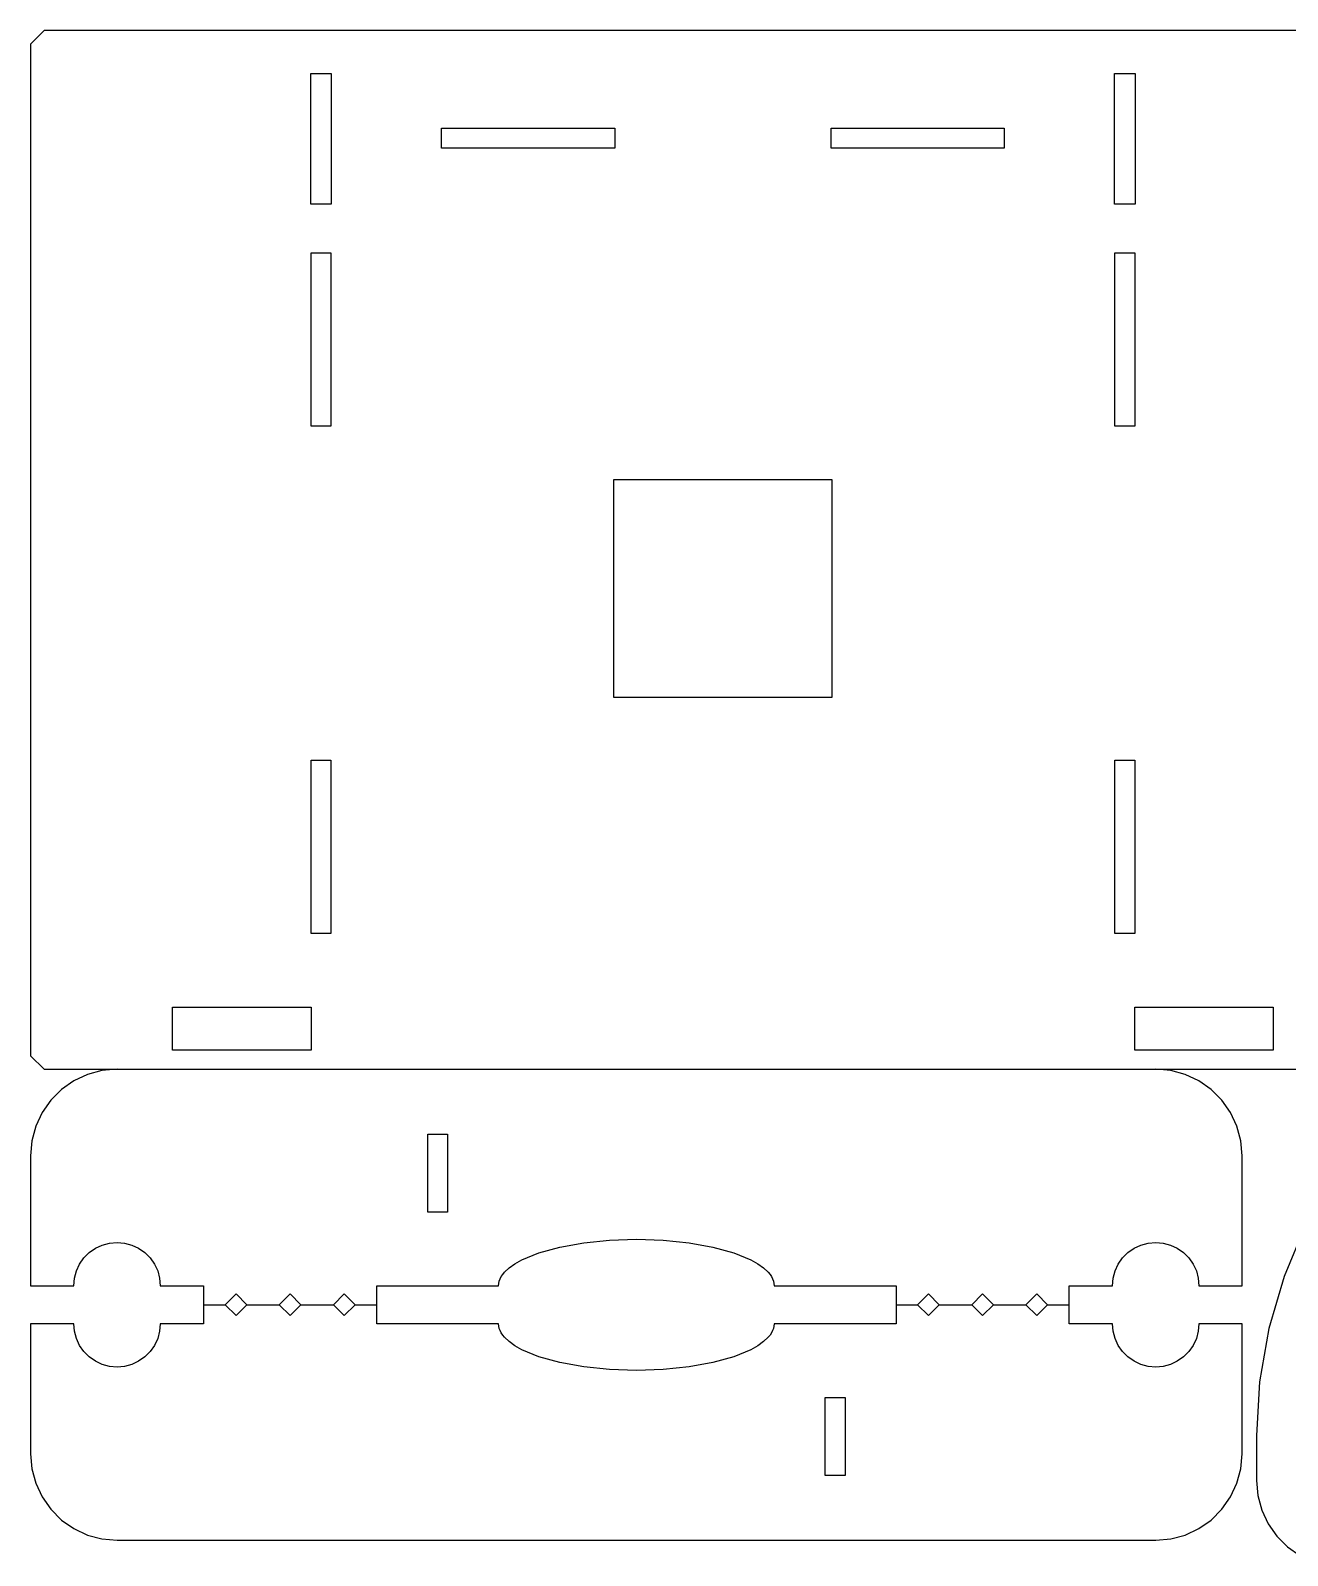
# Model space of a CAD drawing. Extents: x 1 to 379, y -3 to 378.
# Drawn here: x 1 to 185.4, y -1.2 to 222.5 of the extents above; entities that cross this region are included whole.
import ezdxf

# ---------------------------------------------------------------- set-up
doc = ezdxf.new("R2010")
doc.units = 0
doc.layers.add('SHEET_VIEW_1_DRAWING_1', color=7, linetype='CONTINUOUS')

msp = doc.modelspace()

# ---------------------------------------------------------------- linework, layer by layer
at = {"layer": 'SHEET_VIEW_1_DRAWING_1', "color": 5}
for p, q in [((3, 222.49), (1, 220.49)), ((202.2, 222.49), (3, 222.49)), ((1, 220.49), (1, 72.09)), ((42.12, 197.02), (42.12, 216.2)), ((42.12, 216.2), (45.12, 216.2)), ((45.12, 216.2), (45.12, 197.02)), ((160.08, 197.02), (160.08, 216.2)), ((160.08, 216.2), (163.08, 216.2)), ((163.08, 216.2), (163.08, 197.02)), ((61.32, 208.14), (86.72, 208.14)), ((61.32, 205.22), (61.32, 208.14)), ((86.72, 208.14), (86.72, 205.22)), ((118.47, 208.14), (143.87, 208.14)), ((118.47, 205.22), (118.47, 208.14)), ((143.87, 208.14), (143.87, 205.22)), ((86.72, 205.22), (61.32, 205.22)), ((143.87, 205.22), (118.47, 205.22)), ((45.12, 197.02), (42.12, 197.02)), ((163.08, 197.02), (160.08, 197.02)), ((42.16, 189.85), (45.08, 189.85)), ((42.16, 164.45), (42.16, 189.85)), ((45.08, 189.85), (45.08, 164.45)), ((160.12, 189.85), (163.04, 189.85)), ((160.12, 164.45), (160.12, 189.85)), ((163.04, 189.85), (163.04, 164.45)), ((45.08, 164.45), (42.16, 164.45)), ((163.04, 164.45), (160.12, 164.45)), ((86.6, 124.63), (86.6, 156.64)), ((86.6, 156.64), (118.6, 156.64)), ((118.6, 156.64), (118.6, 124.63)), ((118.6, 124.63), (86.6, 124.63)), ((42.16, 90.03), (42.16, 115.43)), ((42.16, 115.43), (45.08, 115.43)), ((45.08, 115.43), (45.08, 90.03)), ((160.12, 115.43), (163.04, 115.43)), ((160.12, 90.03), (160.12, 115.43)), ((163.04, 115.43), (163.04, 90.03)), ((45.08, 90.03), (42.16, 90.03)), ((163.04, 90.03), (160.12, 90.03)), ((21.84, 79.23), (42.16, 79.23)), ((21.84, 72.88), (21.84, 79.23)), ((42.16, 79.23), (42.16, 72.88)), ((163.04, 79.23), (183.36, 79.23)), ((163.04, 72.88), (163.04, 79.23)), ((183.36, 79.23), (183.36, 72.88)), ((1, 72.09), (3, 70.09)), ((42.16, 72.88), (21.84, 72.88)), ((183.36, 72.88), (163.04, 72.88)), ((3, 70.09), (202.2, 70.09)), ((11.49, 69.9), (9.36, 69.32)), ((13.7, 70.09), (11.49, 69.9)), ((168.31, 69.9), (166.1, 70.09)), ((170.44, 69.32), (168.31, 69.9)), ((7.35, 68.39), (5.54, 67.12)), ((9.36, 69.32), (7.35, 68.39)), ((172.45, 68.39), (170.44, 69.32)), ((174.26, 67.12), (172.45, 68.39)), ((3.97, 65.55), (2.7, 63.74)), ((5.54, 67.12), (3.97, 65.55)), ((175.83, 65.55), (174.26, 67.12)), ((177.1, 63.74), (175.83, 65.55)), ((2.7, 63.74), (1.77, 61.73)), ((178.03, 61.73), (177.1, 63.74)), ((1.77, 61.73), (1.19, 59.59)), ((59.28, 60.56), (62.2, 60.56)), ((59.28, 49.13), (59.28, 60.56)), ((62.2, 60.56), (62.2, 49.13)), ((178.61, 59.59), (178.03, 61.73)), ((1.19, 59.59), (1, 57.39)), ((178.8, 57.39), (178.61, 59.59)), ((1, 57.39), (1, 38.34)), ((178.8, 38.34), (178.8, 57.39)), ((62.2, 49.13), (59.28, 49.13)), ((188.03, 47.15), (184.93, 39.71)), ((82.17, 44.65), (85.96, 45.04)), ((85.96, 45.04), (89.9, 45.17)), ((89.9, 45.17), (93.84, 45.04)), ((93.84, 45.04), (97.63, 44.65)), ((8.84, 42.42), (9.62, 43.2)), ((9.62, 43.2), (10.52, 43.84)), ((10.52, 43.84), (11.53, 44.31)), ((11.53, 44.31), (12.6, 44.59)), ((12.6, 44.59), (13.7, 44.69)), ((13.7, 44.69), (14.8, 44.59)), ((14.8, 44.59), (15.87, 44.31)), ((15.87, 44.31), (16.87, 43.84)), ((16.87, 43.84), (17.78, 43.2)), ((17.78, 43.2), (18.56, 42.42)), ((73.09, 42.13), (75.61, 43.17)), ((75.61, 43.17), (78.67, 44.02)), ((78.67, 44.02), (82.17, 44.65)), ((97.63, 44.65), (101.13, 44.02)), ((101.13, 44.02), (104.19, 43.17)), ((104.19, 43.17), (106.71, 42.13)), ((161.24, 42.42), (162.02, 43.2)), ((162.02, 43.2), (162.92, 43.84)), ((162.92, 43.84), (163.93, 44.31)), ((163.93, 44.31), (165, 44.59)), ((165, 44.59), (166.1, 44.69)), ((166.1, 44.69), (167.2, 44.59)), ((167.2, 44.59), (168.27, 44.31)), ((168.27, 44.31), (169.27, 43.84)), ((169.27, 43.84), (170.18, 43.2)), ((170.18, 43.2), (170.96, 42.42)), ((7.45, 39.44), (7.73, 40.51)), ((7.73, 40.51), (8.2, 41.51)), ((8.2, 41.51), (8.84, 42.42)), ((18.56, 42.42), (19.2, 41.51)), ((19.2, 41.51), (19.67, 40.51)), ((19.67, 40.51), (19.95, 39.44)), ((70.29, 40), (70.56, 40.32)), ((70.56, 40.32), (71.23, 40.95)), ((71.23, 40.95), (72.08, 41.56)), ((72.08, 41.56), (73.09, 42.13)), ((106.71, 42.13), (107.72, 41.56)), ((107.72, 41.56), (108.57, 40.95)), ((108.57, 40.95), (109.24, 40.32)), ((109.24, 40.32), (109.51, 40)), ((159.85, 39.44), (160.13, 40.51)), ((160.13, 40.51), (160.6, 41.51)), ((160.6, 41.51), (161.24, 42.42)), ((170.96, 42.42), (171.6, 41.51)), ((171.6, 41.51), (172.07, 40.51)), ((172.07, 40.51), (172.35, 39.44)), ((1, 38.34), (7.35, 38.34)), ((7.35, 38.34), (7.45, 39.44)), ((19.95, 39.44), (20.05, 38.34)), ((20.05, 38.34), (26.4, 38.34)), ((26.4, 38.34), (26.4, 35.54)), ((51.8, 35.54), (51.8, 38.34)), ((51.8, 38.34), (69.69, 38.34)), ((69.69, 38.34), (69.71, 38.67)), ((69.71, 38.67), (69.79, 39.01)), ((69.79, 39.01), (69.91, 39.34)), ((69.91, 39.34), (70.08, 39.67)), ((70.08, 39.67), (70.29, 40)), ((109.51, 40), (109.72, 39.67)), ((109.72, 39.67), (109.89, 39.34)), ((109.89, 39.34), (110.01, 39.01)), ((110.01, 39.01), (110.09, 38.67)), ((110.09, 38.67), (110.11, 38.34)), ((110.11, 38.34), (128, 38.34)), ((128, 38.34), (128, 35.54)), ((153.4, 35.54), (153.4, 38.34)), ((153.4, 38.34), (159.75, 38.34)), ((159.75, 38.34), (159.85, 39.44)), ((172.35, 39.44), (172.45, 38.34)), ((172.45, 38.34), (178.8, 38.34)), ((184.93, 39.71), (182.69, 32.05)), ((29.57, 35.54), (31.16, 37.13)), ((31.16, 37.13), (32.75, 35.54)), ((37.51, 35.54), (39.1, 37.13)), ((39.1, 37.13), (40.69, 35.54)), ((45.45, 35.54), (47.04, 37.13)), ((47.04, 37.13), (48.62, 35.54)), ((131.17, 35.54), (132.76, 37.13)), ((132.76, 37.13), (134.35, 35.54)), ((139.11, 35.54), (140.7, 37.13)), ((140.7, 37.13), (142.29, 35.54)), ((147.05, 35.54), (148.64, 37.13)), ((148.64, 37.13), (150.22, 35.54)), ((26.4, 35.54), (29.57, 35.54)), ((26.4, 35.54), (26.4, 32.75)), ((31.16, 33.96), (29.57, 35.54)), ((32.75, 35.54), (31.16, 33.96)), ((32.75, 35.54), (37.51, 35.54)), ((39.1, 33.96), (37.51, 35.54)), ((40.69, 35.54), (39.1, 33.96)), ((40.69, 35.54), (45.45, 35.54)), ((47.04, 33.96), (45.45, 35.54)), ((48.62, 35.54), (47.04, 33.96)), ((48.62, 35.54), (51.8, 35.54)), ((51.8, 32.75), (51.8, 35.54)), ((128, 35.54), (128, 32.75)), ((128, 35.54), (131.17, 35.54)), ((132.76, 33.96), (131.17, 35.54)), ((134.35, 35.54), (132.76, 33.96)), ((134.35, 35.54), (139.11, 35.54)), ((140.7, 33.96), (139.11, 35.54)), ((142.29, 35.54), (140.7, 33.96)), ((142.29, 35.54), (147.05, 35.54)), ((148.64, 33.96), (147.05, 35.54)), ((150.22, 35.54), (148.64, 33.96)), ((150.22, 35.54), (153.4, 35.54)), ((153.4, 32.75), (153.4, 35.54)), ((1, 32.75), (1, 13.7)), ((7.35, 32.75), (1, 32.75)), ((7.45, 31.65), (7.35, 32.75)), ((7.73, 30.58), (7.45, 31.65)), ((19.95, 31.65), (19.67, 30.58)), ((20.05, 32.75), (19.95, 31.65)), ((26.4, 32.75), (20.05, 32.75)), ((69.69, 32.75), (51.8, 32.75)), ((69.71, 32.41), (69.69, 32.75)), ((69.79, 32.08), (69.71, 32.41)), ((69.91, 31.75), (69.79, 32.08)), ((70.08, 31.42), (69.91, 31.75)), ((70.29, 31.09), (70.08, 31.42)), ((109.72, 31.42), (109.51, 31.09)), ((109.89, 31.75), (109.72, 31.42)), ((110.01, 32.08), (109.89, 31.75)), ((110.09, 32.41), (110.01, 32.08)), ((110.11, 32.75), (110.09, 32.41)), ((128, 32.75), (110.11, 32.75)), ((159.75, 32.75), (153.4, 32.75)), ((159.85, 31.65), (159.75, 32.75)), ((160.13, 30.58), (159.85, 31.65)), ((172.35, 31.65), (172.07, 30.58)), ((172.45, 32.75), (172.35, 31.65)), ((178.8, 32.75), (172.45, 32.75)), ((178.8, 13.7), (178.8, 32.75)), ((182.69, 32.05), (181.34, 24.25)), ((8.2, 29.57), (7.73, 30.58)), ((8.84, 28.67), (8.2, 29.57)), ((19.2, 29.57), (18.56, 28.67)), ((19.67, 30.58), (19.2, 29.57)), ((70.56, 30.77), (70.29, 31.09)), ((71.23, 30.14), (70.56, 30.77)), ((72.08, 29.53), (71.23, 30.14)), ((73.09, 28.96), (72.08, 29.53)), ((107.72, 29.53), (106.71, 28.96)), ((108.57, 30.14), (107.72, 29.53)), ((109.24, 30.77), (108.57, 30.14)), ((109.51, 31.09), (109.24, 30.77)), ((160.6, 29.57), (160.13, 30.58)), ((161.24, 28.67), (160.6, 29.57)), ((171.6, 29.57), (170.96, 28.67)), ((172.07, 30.58), (171.6, 29.57)), ((9.62, 27.89), (8.84, 28.67)), ((10.52, 27.25), (9.62, 27.89)), ((11.53, 26.78), (10.52, 27.25)), ((16.87, 27.25), (15.87, 26.78)), ((17.78, 27.89), (16.87, 27.25)), ((18.56, 28.67), (17.78, 27.89)), ((75.61, 27.92), (73.09, 28.96)), ((78.67, 27.07), (75.61, 27.92)), ((82.17, 26.44), (78.67, 27.07)), ((101.13, 27.07), (97.63, 26.44)), ((104.19, 27.92), (101.13, 27.07)), ((106.71, 28.96), (104.19, 27.92)), ((162.02, 27.89), (161.24, 28.67)), ((162.92, 27.25), (162.02, 27.89)), ((163.93, 26.78), (162.92, 27.25)), ((169.27, 27.25), (168.27, 26.78)), ((170.18, 27.89), (169.27, 27.25)), ((170.96, 28.67), (170.18, 27.89)), ((12.6, 26.5), (11.53, 26.78)), ((13.7, 26.4), (12.6, 26.5)), ((14.8, 26.5), (13.7, 26.4)), ((15.87, 26.78), (14.8, 26.5)), ((85.96, 26.05), (82.17, 26.44)), ((89.9, 25.92), (85.96, 26.05)), ((93.84, 26.05), (89.9, 25.92)), ((97.63, 26.44), (93.84, 26.05)), ((165, 26.5), (163.93, 26.78)), ((166.1, 26.4), (165, 26.5)), ((167.2, 26.5), (166.1, 26.4)), ((168.27, 26.78), (167.2, 26.5)), ((181.34, 24.25), (180.89, 16.37)), ((117.6, 10.52), (117.6, 21.95)), ((117.6, 21.95), (120.52, 21.95)), ((120.52, 21.95), (120.52, 10.52)), ((180.89, 16.37), (180.89, 16.36)), ((180.89, 16.37), (180.89, 16.11)), ((180.89, 16.36), (180.89, 16.11)), ((180.89, 16.11), (180.89, 9.76)), ((1, 13.7), (1.19, 11.49)), ((178.61, 11.49), (178.8, 13.7)), ((1.19, 11.49), (1.77, 9.36)), ((178.03, 9.36), (178.61, 11.49)), ((1.77, 9.36), (2.7, 7.35)), ((120.52, 10.52), (117.6, 10.52)), ((177.1, 7.35), (178.03, 9.36)), ((180.89, 9.76), (181.08, 7.56)), ((2.7, 7.35), (3.97, 5.54)), ((175.83, 5.54), (177.1, 7.35)), ((181.08, 7.56), (181.66, 5.42)), ((3.97, 5.54), (5.54, 3.97)), ((174.26, 3.97), (175.83, 5.54)), ((181.66, 5.42), (182.59, 3.41)), ((5.54, 3.97), (7.35, 2.7)), ((7.35, 2.7), (9.36, 1.77)), ((170.44, 1.77), (172.45, 2.7)), ((172.45, 2.7), (174.26, 3.97)), ((182.59, 3.41), (183.86, 1.6)), ((9.36, 1.77), (11.49, 1.19)), ((11.49, 1.19), (13.7, 1)), ((13.7, 1), (166.1, 1)), ((166.1, 1), (168.31, 1.19)), ((168.31, 1.19), (170.44, 1.77)), ((183.86, 1.6), (185.43, 0.03)), ((185.43, 0.03), (187.24, -1.24))]:
    msp.add_line(p, q, dxfattribs=at)

doc.saveas('drawing.dxf')
